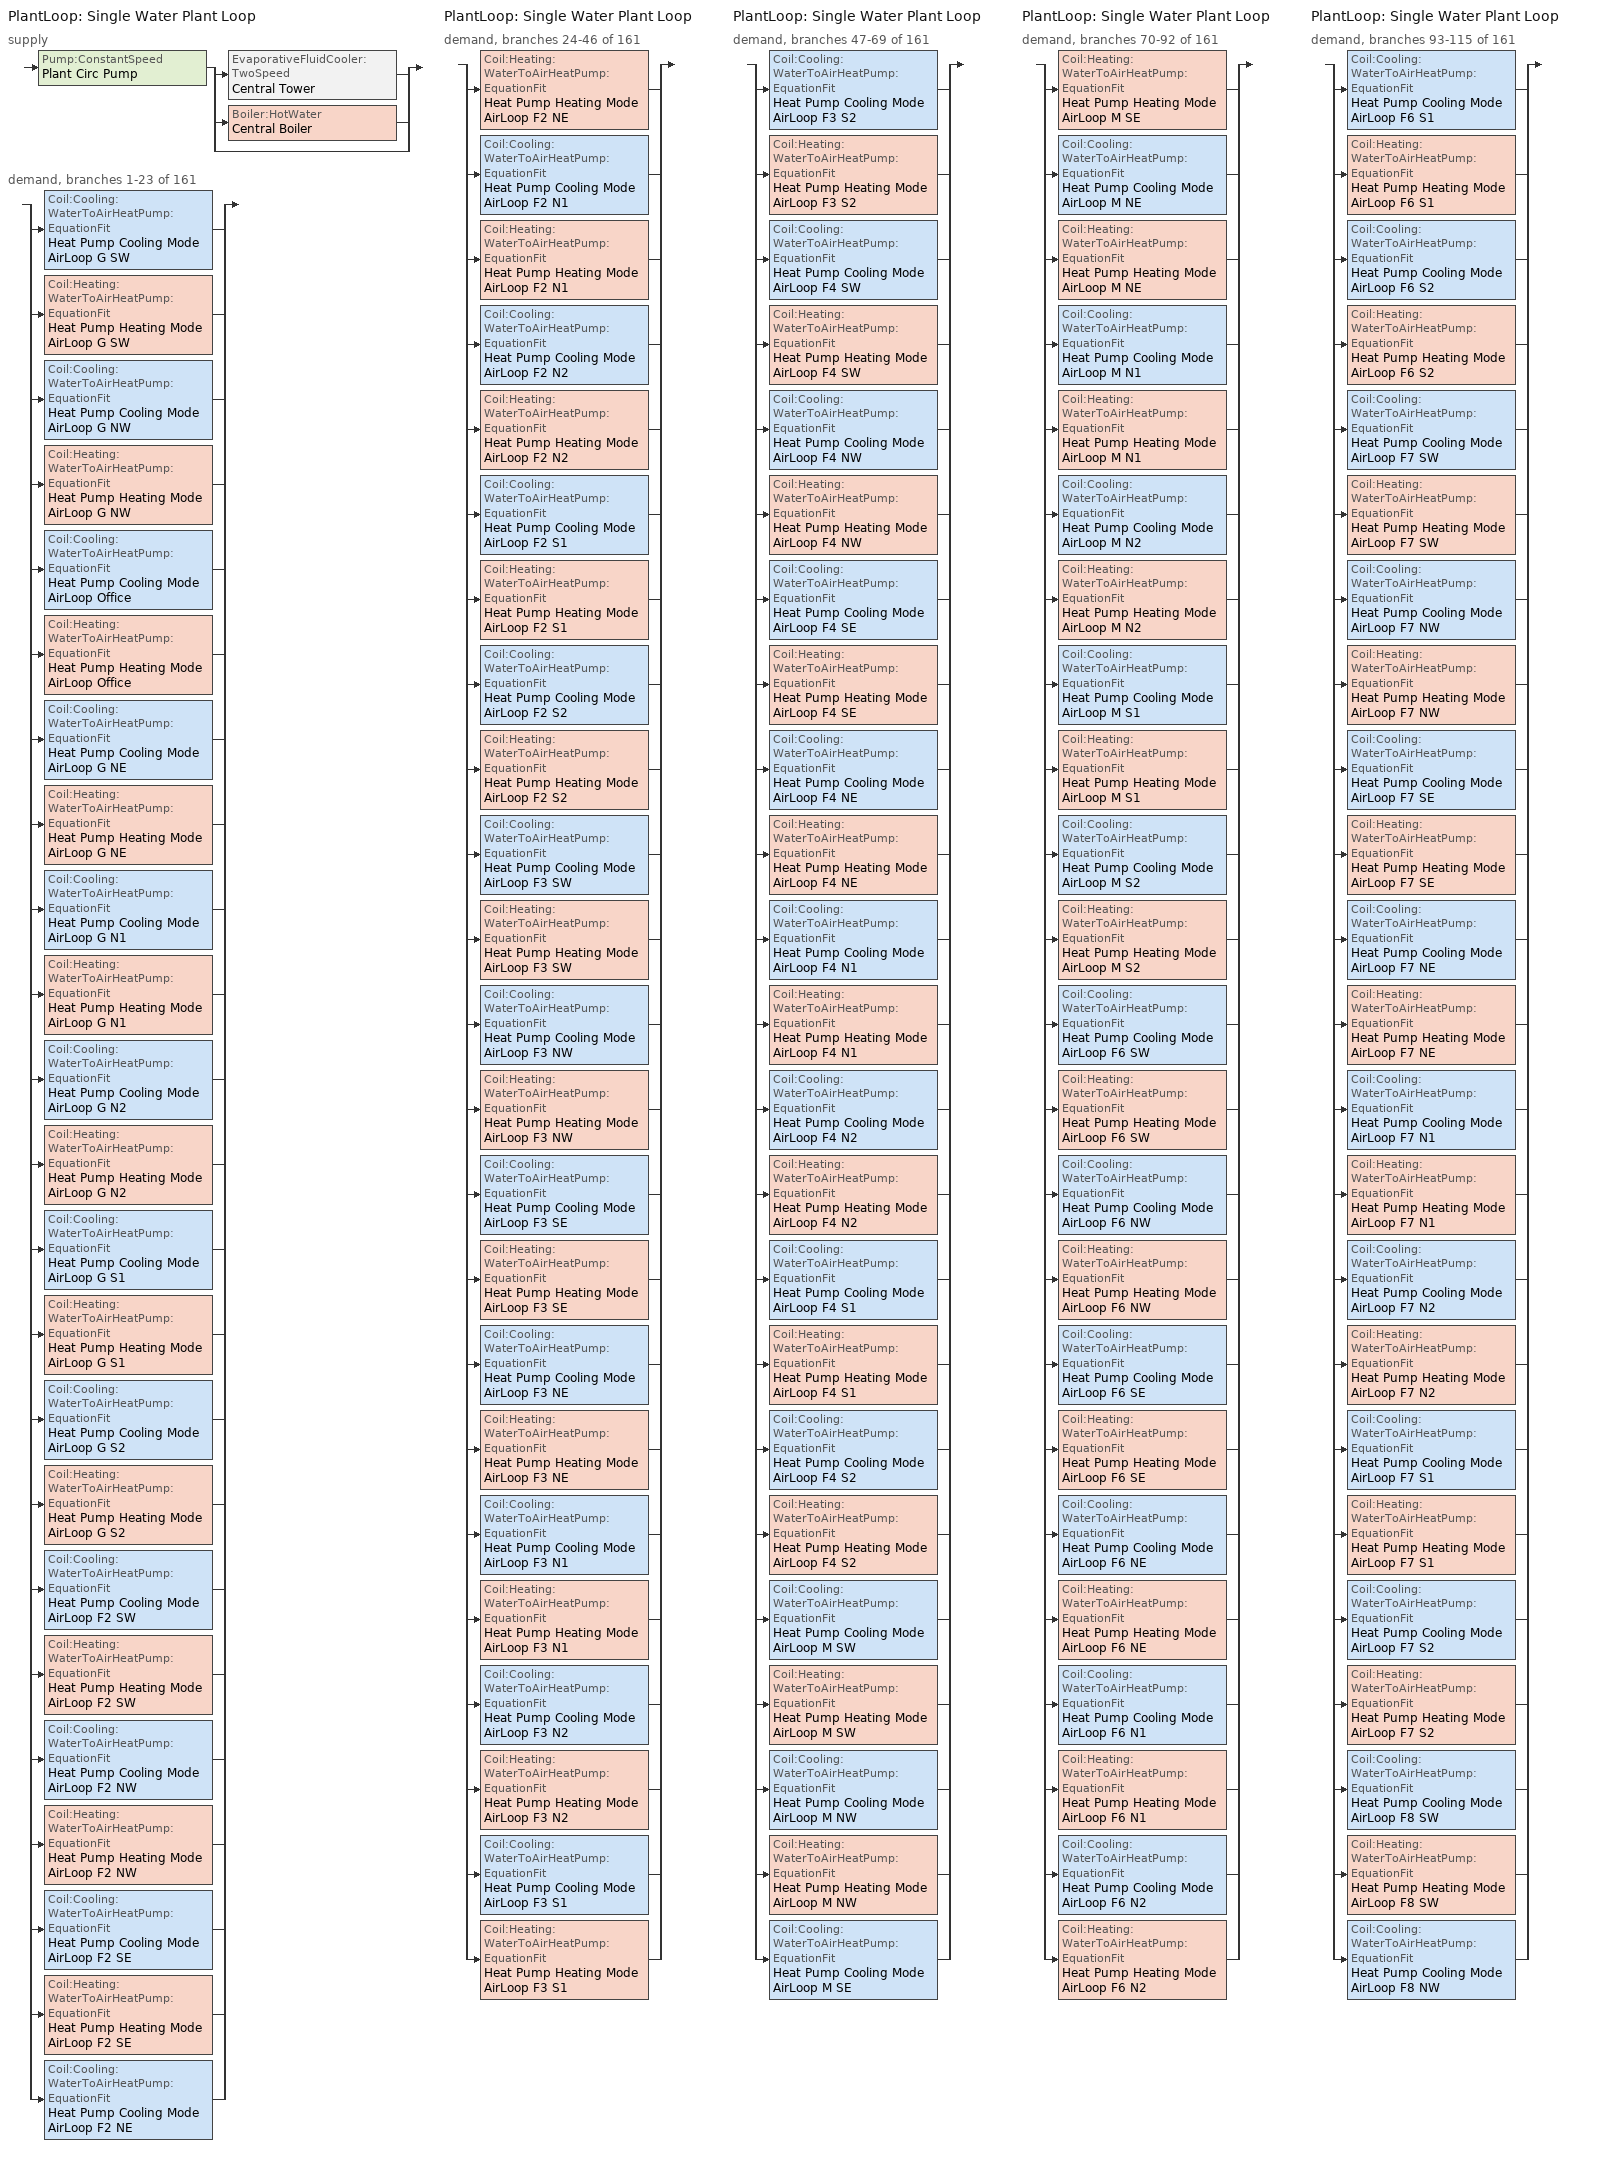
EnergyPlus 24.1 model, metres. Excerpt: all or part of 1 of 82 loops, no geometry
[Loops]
PlantLoop 'Single Water Plant Loop'
 supply: Pump:ConstantSpeed 'Plant Circ Pump' > split
  | EvaporativeFluidCooler:TwoSpeed 'Central Tower'
  | Boiler:HotWater 'Central Boiler'
  | bypass
 demand, branches 1-23 of 161: split
  | Coil:Cooling:WaterToAirHeatPump:EquationFit 'Heat Pump Cooling Mode AirLoop G SW'
  | Coil:Heating:WaterToAirHeatPump:EquationFit 'Heat Pump Heating Mode AirLoop G SW'
  | Coil:Cooling:WaterToAirHeatPump:EquationFit 'Heat Pump Cooling Mode AirLoop G NW'
  | Coil:Heating:WaterToAirHeatPump:EquationFit 'Heat Pump Heating Mode AirLoop G NW'
  | Coil:Cooling:WaterToAirHeatPump:EquationFit 'Heat Pump Cooling Mode AirLoop Office'
  | Coil:Heating:WaterToAirHeatPump:EquationFit 'Heat Pump Heating Mode AirLoop Office'
  | Coil:Cooling:WaterToAirHeatPump:EquationFit 'Heat Pump Cooling Mode AirLoop G NE'
  | Coil:Heating:WaterToAirHeatPump:EquationFit 'Heat Pump Heating Mode AirLoop G NE'
  | Coil:Cooling:WaterToAirHeatPump:EquationFit 'Heat Pump Cooling Mode AirLoop G N1'
  | Coil:Heating:WaterToAirHeatPump:EquationFit 'Heat Pump Heating Mode AirLoop G N1'
  | Coil:Cooling:WaterToAirHeatPump:EquationFit 'Heat Pump Cooling Mode AirLoop G N2'
  | Coil:Heating:WaterToAirHeatPump:EquationFit 'Heat Pump Heating Mode AirLoop G N2'
  | Coil:Cooling:WaterToAirHeatPump:EquationFit 'Heat Pump Cooling Mode AirLoop G S1'
  | Coil:Heating:WaterToAirHeatPump:EquationFit 'Heat Pump Heating Mode AirLoop G S1'
  | Coil:Cooling:WaterToAirHeatPump:EquationFit 'Heat Pump Cooling Mode AirLoop G S2'
  | Coil:Heating:WaterToAirHeatPump:EquationFit 'Heat Pump Heating Mode AirLoop G S2'
  | Coil:Cooling:WaterToAirHeatPump:EquationFit 'Heat Pump Cooling Mode AirLoop F2 SW'
  | Coil:Heating:WaterToAirHeatPump:EquationFit 'Heat Pump Heating Mode AirLoop F2 SW'
  | Coil:Cooling:WaterToAirHeatPump:EquationFit 'Heat Pump Cooling Mode AirLoop F2 NW'
  | Coil:Heating:WaterToAirHeatPump:EquationFit 'Heat Pump Heating Mode AirLoop F2 NW'
  | Coil:Cooling:WaterToAirHeatPump:EquationFit 'Heat Pump Cooling Mode AirLoop F2 SE'
  | Coil:Heating:WaterToAirHeatPump:EquationFit 'Heat Pump Heating Mode AirLoop F2 SE'
  | Coil:Cooling:WaterToAirHeatPump:EquationFit 'Heat Pump Cooling Mode AirLoop F2 NE'
PlantLoop 'Single Water Plant Loop'
 demand, branches 24-46 of 161: split
  | Coil:Heating:WaterToAirHeatPump:EquationFit 'Heat Pump Heating Mode AirLoop F2 NE'
  | Coil:Cooling:WaterToAirHeatPump:EquationFit 'Heat Pump Cooling Mode AirLoop F2 N1'
  | Coil:Heating:WaterToAirHeatPump:EquationFit 'Heat Pump Heating Mode AirLoop F2 N1'
  | Coil:Cooling:WaterToAirHeatPump:EquationFit 'Heat Pump Cooling Mode AirLoop F2 N2'
  | Coil:Heating:WaterToAirHeatPump:EquationFit 'Heat Pump Heating Mode AirLoop F2 N2'
  | Coil:Cooling:WaterToAirHeatPump:EquationFit 'Heat Pump Cooling Mode AirLoop F2 S1'
  | Coil:Heating:WaterToAirHeatPump:EquationFit 'Heat Pump Heating Mode AirLoop F2 S1'
  | Coil:Cooling:WaterToAirHeatPump:EquationFit 'Heat Pump Cooling Mode AirLoop F2 S2'
  | Coil:Heating:WaterToAirHeatPump:EquationFit 'Heat Pump Heating Mode AirLoop F2 S2'
  | Coil:Cooling:WaterToAirHeatPump:EquationFit 'Heat Pump Cooling Mode AirLoop F3 SW'
  | Coil:Heating:WaterToAirHeatPump:EquationFit 'Heat Pump Heating Mode AirLoop F3 SW'
  | Coil:Cooling:WaterToAirHeatPump:EquationFit 'Heat Pump Cooling Mode AirLoop F3 NW'
  | Coil:Heating:WaterToAirHeatPump:EquationFit 'Heat Pump Heating Mode AirLoop F3 NW'
  | Coil:Cooling:WaterToAirHeatPump:EquationFit 'Heat Pump Cooling Mode AirLoop F3 SE'
  | Coil:Heating:WaterToAirHeatPump:EquationFit 'Heat Pump Heating Mode AirLoop F3 SE'
  | Coil:Cooling:WaterToAirHeatPump:EquationFit 'Heat Pump Cooling Mode AirLoop F3 NE'
  | Coil:Heating:WaterToAirHeatPump:EquationFit 'Heat Pump Heating Mode AirLoop F3 NE'
  | Coil:Cooling:WaterToAirHeatPump:EquationFit 'Heat Pump Cooling Mode AirLoop F3 N1'
  | Coil:Heating:WaterToAirHeatPump:EquationFit 'Heat Pump Heating Mode AirLoop F3 N1'
  | Coil:Cooling:WaterToAirHeatPump:EquationFit 'Heat Pump Cooling Mode AirLoop F3 N2'
  | Coil:Heating:WaterToAirHeatPump:EquationFit 'Heat Pump Heating Mode AirLoop F3 N2'
  | Coil:Cooling:WaterToAirHeatPump:EquationFit 'Heat Pump Cooling Mode AirLoop F3 S1'
  | Coil:Heating:WaterToAirHeatPump:EquationFit 'Heat Pump Heating Mode AirLoop F3 S1'
PlantLoop 'Single Water Plant Loop'
 demand, branches 47-69 of 161: split
  | Coil:Cooling:WaterToAirHeatPump:EquationFit 'Heat Pump Cooling Mode AirLoop F3 S2'
  | Coil:Heating:WaterToAirHeatPump:EquationFit 'Heat Pump Heating Mode AirLoop F3 S2'
  | Coil:Cooling:WaterToAirHeatPump:EquationFit 'Heat Pump Cooling Mode AirLoop F4 SW'
  | Coil:Heating:WaterToAirHeatPump:EquationFit 'Heat Pump Heating Mode AirLoop F4 SW'
  | Coil:Cooling:WaterToAirHeatPump:EquationFit 'Heat Pump Cooling Mode AirLoop F4 NW'
  | Coil:Heating:WaterToAirHeatPump:EquationFit 'Heat Pump Heating Mode AirLoop F4 NW'
  | Coil:Cooling:WaterToAirHeatPump:EquationFit 'Heat Pump Cooling Mode AirLoop F4 SE'
  | Coil:Heating:WaterToAirHeatPump:EquationFit 'Heat Pump Heating Mode AirLoop F4 SE'
  | Coil:Cooling:WaterToAirHeatPump:EquationFit 'Heat Pump Cooling Mode AirLoop F4 NE'
  | Coil:Heating:WaterToAirHeatPump:EquationFit 'Heat Pump Heating Mode AirLoop F4 NE'
  | Coil:Cooling:WaterToAirHeatPump:EquationFit 'Heat Pump Cooling Mode AirLoop F4 N1'
  | Coil:Heating:WaterToAirHeatPump:EquationFit 'Heat Pump Heating Mode AirLoop F4 N1'
  | Coil:Cooling:WaterToAirHeatPump:EquationFit 'Heat Pump Cooling Mode AirLoop F4 N2'
  | Coil:Heating:WaterToAirHeatPump:EquationFit 'Heat Pump Heating Mode AirLoop F4 N2'
  | Coil:Cooling:WaterToAirHeatPump:EquationFit 'Heat Pump Cooling Mode AirLoop F4 S1'
  | Coil:Heating:WaterToAirHeatPump:EquationFit 'Heat Pump Heating Mode AirLoop F4 S1'
  | Coil:Cooling:WaterToAirHeatPump:EquationFit 'Heat Pump Cooling Mode AirLoop F4 S2'
  | Coil:Heating:WaterToAirHeatPump:EquationFit 'Heat Pump Heating Mode AirLoop F4 S2'
  | Coil:Cooling:WaterToAirHeatPump:EquationFit 'Heat Pump Cooling Mode AirLoop M SW'
  | Coil:Heating:WaterToAirHeatPump:EquationFit 'Heat Pump Heating Mode AirLoop M SW'
  | Coil:Cooling:WaterToAirHeatPump:EquationFit 'Heat Pump Cooling Mode AirLoop M NW'
  | Coil:Heating:WaterToAirHeatPump:EquationFit 'Heat Pump Heating Mode AirLoop M NW'
  | Coil:Cooling:WaterToAirHeatPump:EquationFit 'Heat Pump Cooling Mode AirLoop M SE'
PlantLoop 'Single Water Plant Loop'
 demand, branches 70-92 of 161: split
  | Coil:Heating:WaterToAirHeatPump:EquationFit 'Heat Pump Heating Mode AirLoop M SE'
  | Coil:Cooling:WaterToAirHeatPump:EquationFit 'Heat Pump Cooling Mode AirLoop M NE'
  | Coil:Heating:WaterToAirHeatPump:EquationFit 'Heat Pump Heating Mode AirLoop M NE'
  | Coil:Cooling:WaterToAirHeatPump:EquationFit 'Heat Pump Cooling Mode AirLoop M N1'
  | Coil:Heating:WaterToAirHeatPump:EquationFit 'Heat Pump Heating Mode AirLoop M N1'
  | Coil:Cooling:WaterToAirHeatPump:EquationFit 'Heat Pump Cooling Mode AirLoop M N2'
  | Coil:Heating:WaterToAirHeatPump:EquationFit 'Heat Pump Heating Mode AirLoop M N2'
  | Coil:Cooling:WaterToAirHeatPump:EquationFit 'Heat Pump Cooling Mode AirLoop M S1'
  | Coil:Heating:WaterToAirHeatPump:EquationFit 'Heat Pump Heating Mode AirLoop M S1'
  | Coil:Cooling:WaterToAirHeatPump:EquationFit 'Heat Pump Cooling Mode AirLoop M S2'
  | Coil:Heating:WaterToAirHeatPump:EquationFit 'Heat Pump Heating Mode AirLoop M S2'
  | Coil:Cooling:WaterToAirHeatPump:EquationFit 'Heat Pump Cooling Mode AirLoop F6 SW'
  | Coil:Heating:WaterToAirHeatPump:EquationFit 'Heat Pump Heating Mode AirLoop F6 SW'
  | Coil:Cooling:WaterToAirHeatPump:EquationFit 'Heat Pump Cooling Mode AirLoop F6 NW'
  | Coil:Heating:WaterToAirHeatPump:EquationFit 'Heat Pump Heating Mode AirLoop F6 NW'
  | Coil:Cooling:WaterToAirHeatPump:EquationFit 'Heat Pump Cooling Mode AirLoop F6 SE'
  | Coil:Heating:WaterToAirHeatPump:EquationFit 'Heat Pump Heating Mode AirLoop F6 SE'
  | Coil:Cooling:WaterToAirHeatPump:EquationFit 'Heat Pump Cooling Mode AirLoop F6 NE'
  | Coil:Heating:WaterToAirHeatPump:EquationFit 'Heat Pump Heating Mode AirLoop F6 NE'
  | Coil:Cooling:WaterToAirHeatPump:EquationFit 'Heat Pump Cooling Mode AirLoop F6 N1'
  | Coil:Heating:WaterToAirHeatPump:EquationFit 'Heat Pump Heating Mode AirLoop F6 N1'
  | Coil:Cooling:WaterToAirHeatPump:EquationFit 'Heat Pump Cooling Mode AirLoop F6 N2'
  | Coil:Heating:WaterToAirHeatPump:EquationFit 'Heat Pump Heating Mode AirLoop F6 N2'
PlantLoop 'Single Water Plant Loop'
 demand, branches 93-115 of 161: split
  | Coil:Cooling:WaterToAirHeatPump:EquationFit 'Heat Pump Cooling Mode AirLoop F6 S1'
  | Coil:Heating:WaterToAirHeatPump:EquationFit 'Heat Pump Heating Mode AirLoop F6 S1'
  | Coil:Cooling:WaterToAirHeatPump:EquationFit 'Heat Pump Cooling Mode AirLoop F6 S2'
  | Coil:Heating:WaterToAirHeatPump:EquationFit 'Heat Pump Heating Mode AirLoop F6 S2'
  | Coil:Cooling:WaterToAirHeatPump:EquationFit 'Heat Pump Cooling Mode AirLoop F7 SW'
  | Coil:Heating:WaterToAirHeatPump:EquationFit 'Heat Pump Heating Mode AirLoop F7 SW'
  | Coil:Cooling:WaterToAirHeatPump:EquationFit 'Heat Pump Cooling Mode AirLoop F7 NW'
  | Coil:Heating:WaterToAirHeatPump:EquationFit 'Heat Pump Heating Mode AirLoop F7 NW'
  | Coil:Cooling:WaterToAirHeatPump:EquationFit 'Heat Pump Cooling Mode AirLoop F7 SE'
  | Coil:Heating:WaterToAirHeatPump:EquationFit 'Heat Pump Heating Mode AirLoop F7 SE'
  | Coil:Cooling:WaterToAirHeatPump:EquationFit 'Heat Pump Cooling Mode AirLoop F7 NE'
  | Coil:Heating:WaterToAirHeatPump:EquationFit 'Heat Pump Heating Mode AirLoop F7 NE'
  | Coil:Cooling:WaterToAirHeatPump:EquationFit 'Heat Pump Cooling Mode AirLoop F7 N1'
  | Coil:Heating:WaterToAirHeatPump:EquationFit 'Heat Pump Heating Mode AirLoop F7 N1'
  | Coil:Cooling:WaterToAirHeatPump:EquationFit 'Heat Pump Cooling Mode AirLoop F7 N2'
  | Coil:Heating:WaterToAirHeatPump:EquationFit 'Heat Pump Heating Mode AirLoop F7 N2'
  | Coil:Cooling:WaterToAirHeatPump:EquationFit 'Heat Pump Cooling Mode AirLoop F7 S1'
  | Coil:Heating:WaterToAirHeatPump:EquationFit 'Heat Pump Heating Mode AirLoop F7 S1'
  | Coil:Cooling:WaterToAirHeatPump:EquationFit 'Heat Pump Cooling Mode AirLoop F7 S2'
  | Coil:Heating:WaterToAirHeatPump:EquationFit 'Heat Pump Heating Mode AirLoop F7 S2'
  | Coil:Cooling:WaterToAirHeatPump:EquationFit 'Heat Pump Cooling Mode AirLoop F8 SW'
  | Coil:Heating:WaterToAirHeatPump:EquationFit 'Heat Pump Heating Mode AirLoop F8 SW'
  | Coil:Cooling:WaterToAirHeatPump:EquationFit 'Heat Pump Cooling Mode AirLoop F8 NW'
[Boiler:HotWater]
Central Boiler: Boiler flow mode=ConstantFlow; Design water flow rate=Autosize; Efficiency curve temperature evaluation variable=LeavingBoiler; Fuel type=NaturalGas; Maximum part load ratio=1.2; Minimum part load ratio=0; Nominal capacity=197380; Nominal thermal efficiency=0.8; Normalized boiler efficiency curve=Central Boiler Efficiency Curve; Optimum part load ratio=1; Water outlet upper temperature limit=95
[Coil:Cooling:WaterToAirHeatPump:EquationFit] Fan delay time=60; Gross rated cooling cop=4.19837; Gross rated sensible cooling capacity=Autosize; Gross rated total cooling capacity=Autosize; Latent capacity time constant=60; Maximum cycling rate=2.5; Nominal time for condensate removal to begin=0; Part load fraction correlation curve=HPACCOOLPLFFPLR; Rated air flow rate=Autosize; Rated entering air dry bulb temperature=27; Rated entering air wet bulb temperature=19; Rated entering water temperature=30; Rated water flow rate=Autosize; Ratio of initial moisture evaporation rate and steady state latent capacity=0
Name | Cooling power consumption curve | Sensible cooling capacity curve | Total cooling capacity curve
Heat Pump Cooling Mode AirLoop F2 N1 | WAHPCoolPowCurve13 | WAHPCoolCapCurveSens13 | WAHPCoolCapCurveTot13
Heat Pump Cooling Mode AirLoop F2 N2 | WAHPCoolPowCurve14 | WAHPCoolCapCurveSens14 | WAHPCoolCapCurveTot14
Heat Pump Cooling Mode AirLoop F2 NE | WAHPCoolPowCurve12 | WAHPCoolCapCurveSens12 | WAHPCoolCapCurveTot12
Heat Pump Cooling Mode AirLoop F2 NW | WAHPCoolPowCurve10 | WAHPCoolCapCurveSens10 | WAHPCoolCapCurveTot10
Heat Pump Cooling Mode AirLoop F2 S1 | WAHPCoolPowCurve15 | WAHPCoolCapCurveSens15 | WAHPCoolCapCurveTot15
Heat Pump Cooling Mode AirLoop F2 S2 | WAHPCoolPowCurve16 | WAHPCoolCapCurveSens16 | WAHPCoolCapCurveTot16
Heat Pump Cooling Mode AirLoop F2 SE | WAHPCoolPowCurve11 | WAHPCoolCapCurveSens11 | WAHPCoolCapCurveTot11
Heat Pump Cooling Mode AirLoop F2 SW | WAHPCoolPowCurve 9 | WAHPCoolCapCurveSens 9 | WAHPCoolCapCurveTot 9
Heat Pump Cooling Mode AirLoop F3 N1 | WAHPCoolPowCurve21 | WAHPCoolCapCurveSens21 | WAHPCoolCapCurveTot21
Heat Pump Cooling Mode AirLoop F3 N2 | WAHPCoolPowCurve22 | WAHPCoolCapCurveSens22 | WAHPCoolCapCurveTot22
Heat Pump Cooling Mode AirLoop F3 NE | WAHPCoolPowCurve20 | WAHPCoolCapCurveSens20 | WAHPCoolCapCurveTot20
Heat Pump Cooling Mode AirLoop F3 NW | WAHPCoolPowCurve18 | WAHPCoolCapCurveSens18 | WAHPCoolCapCurveTot18
Heat Pump Cooling Mode AirLoop F3 S1 | WAHPCoolPowCurve23 | WAHPCoolCapCurveSens23 | WAHPCoolCapCurveTot23
Heat Pump Cooling Mode AirLoop F3 S2 | WAHPCoolPowCurve24 | WAHPCoolCapCurveSens24 | WAHPCoolCapCurveTot24
Heat Pump Cooling Mode AirLoop F3 SE | WAHPCoolPowCurve19 | WAHPCoolCapCurveSens19 | WAHPCoolCapCurveTot19
Heat Pump Cooling Mode AirLoop F3 SW | WAHPCoolPowCurve17 | WAHPCoolCapCurveSens17 | WAHPCoolCapCurveTot17
Heat Pump Cooling Mode AirLoop F4 N1 | WAHPCoolPowCurve29 | WAHPCoolCapCurveSens29 | WAHPCoolCapCurveTot29
Heat Pump Cooling Mode AirLoop F4 N2 | WAHPCoolPowCurve30 | WAHPCoolCapCurveSens30 | WAHPCoolCapCurveTot30
Heat Pump Cooling Mode AirLoop F4 NE | WAHPCoolPowCurve28 | WAHPCoolCapCurveSens28 | WAHPCoolCapCurveTot28
Heat Pump Cooling Mode AirLoop F4 NW | WAHPCoolPowCurve26 | WAHPCoolCapCurveSens26 | WAHPCoolCapCurveTot26
Heat Pump Cooling Mode AirLoop F4 S1 | WAHPCoolPowCurve31 | WAHPCoolCapCurveSens31 | WAHPCoolCapCurveTot31
Heat Pump Cooling Mode AirLoop F4 S2 | WAHPCoolPowCurve32 | WAHPCoolCapCurveSens32 | WAHPCoolCapCurveTot32
Heat Pump Cooling Mode AirLoop F4 SE | WAHPCoolPowCurve27 | WAHPCoolCapCurveSens27 | WAHPCoolCapCurveTot27
Heat Pump Cooling Mode AirLoop F4 SW | WAHPCoolPowCurve25 | WAHPCoolCapCurveSens25 | WAHPCoolCapCurveTot25
Heat Pump Cooling Mode AirLoop F6 N1 | WAHPCoolPowCurve45 | WAHPCoolCapCurveSens45 | WAHPCoolCapCurveTot45
Heat Pump Cooling Mode AirLoop F6 N2 | WAHPCoolPowCurve46 | WAHPCoolCapCurveSens46 | WAHPCoolCapCurveTot46
Heat Pump Cooling Mode AirLoop F6 NE | WAHPCoolPowCurve44 | WAHPCoolCapCurveSens44 | WAHPCoolCapCurveTot44
Heat Pump Cooling Mode AirLoop F6 NW | WAHPCoolPowCurve42 | WAHPCoolCapCurveSens42 | WAHPCoolCapCurveTot42
Heat Pump Cooling Mode AirLoop F6 S1 | WAHPCoolPowCurve47 | WAHPCoolCapCurveSens47 | WAHPCoolCapCurveTot47
Heat Pump Cooling Mode AirLoop F6 S2 | WAHPCoolPowCurve48 | WAHPCoolCapCurveSens48 | WAHPCoolCapCurveTot48
Heat Pump Cooling Mode AirLoop F6 SE | WAHPCoolPowCurve43 | WAHPCoolCapCurveSens43 | WAHPCoolCapCurveTot43
Heat Pump Cooling Mode AirLoop F6 SW | WAHPCoolPowCurve41 | WAHPCoolCapCurveSens41 | WAHPCoolCapCurveTot41
Heat Pump Cooling Mode AirLoop F7 N1 | WAHPCoolPowCurve53 | WAHPCoolCapCurveSens53 | WAHPCoolCapCurveTot53
Heat Pump Cooling Mode AirLoop F7 N2 | WAHPCoolPowCurve54 | WAHPCoolCapCurveSens54 | WAHPCoolCapCurveTot54
Heat Pump Cooling Mode AirLoop F7 NE | WAHPCoolPowCurve52 | WAHPCoolCapCurveSens52 | WAHPCoolCapCurveTot52
Heat Pump Cooling Mode AirLoop F7 NW | WAHPCoolPowCurve50 | WAHPCoolCapCurveSens50 | WAHPCoolCapCurveTot50
Heat Pump Cooling Mode AirLoop F7 S1 | WAHPCoolPowCurve55 | WAHPCoolCapCurveSens55 | WAHPCoolCapCurveTot55
Heat Pump Cooling Mode AirLoop F7 S2 | WAHPCoolPowCurve56 | WAHPCoolCapCurveSens56 | WAHPCoolCapCurveTot56
Heat Pump Cooling Mode AirLoop F7 SE | WAHPCoolPowCurve51 | WAHPCoolCapCurveSens51 | WAHPCoolCapCurveTot51
Heat Pump Cooling Mode AirLoop F7 SW | WAHPCoolPowCurve49 | WAHPCoolCapCurveSens49 | WAHPCoolCapCurveTot49
Heat Pump Cooling Mode AirLoop F8 NW | WAHPCoolPowCurve58 | WAHPCoolCapCurveSens58 | WAHPCoolCapCurveTot58
Heat Pump Cooling Mode AirLoop F8 SW | WAHPCoolPowCurve57 | WAHPCoolCapCurveSens57 | WAHPCoolCapCurveTot57
Heat Pump Cooling Mode AirLoop G N1 | WAHPCoolPowCurve 5 | WAHPCoolCapCurveSens 5 | WAHPCoolCapCurveTot 5
Heat Pump Cooling Mode AirLoop G N2 | WAHPCoolPowCurve 6 | WAHPCoolCapCurveSens 6 | WAHPCoolCapCurveTot 6
Heat Pump Cooling Mode AirLoop G NE | WAHPCoolPowCurve 4 | WAHPCoolCapCurveSens 4 | WAHPCoolCapCurveTot 4
Heat Pump Cooling Mode AirLoop G NW | WAHPCoolPowCurve 2 | WAHPCoolCapCurveSens 2 | WAHPCoolCapCurveTot 2
Heat Pump Cooling Mode AirLoop G S1 | WAHPCoolPowCurve 7 | WAHPCoolCapCurveSens 7 | WAHPCoolCapCurveTot 7
Heat Pump Cooling Mode AirLoop G S2 | WAHPCoolPowCurve 8 | WAHPCoolCapCurveSens 8 | WAHPCoolCapCurveTot 8
Heat Pump Cooling Mode AirLoop G SW | WAHPCoolPowCurve 1 | WAHPCoolCapCurveSens 1 | WAHPCoolCapCurveTot 1
Heat Pump Cooling Mode AirLoop M N1 | WAHPCoolPowCurve37 | WAHPCoolCapCurveSens37 | WAHPCoolCapCurveTot37
Heat Pump Cooling Mode AirLoop M N2 | WAHPCoolPowCurve38 | WAHPCoolCapCurveSens38 | WAHPCoolCapCurveTot38
Heat Pump Cooling Mode AirLoop M NE | WAHPCoolPowCurve36 | WAHPCoolCapCurveSens36 | WAHPCoolCapCurveTot36
Heat Pump Cooling Mode AirLoop M NW | WAHPCoolPowCurve34 | WAHPCoolCapCurveSens34 | WAHPCoolCapCurveTot34
Heat Pump Cooling Mode AirLoop M S1 | WAHPCoolPowCurve39 | WAHPCoolCapCurveSens39 | WAHPCoolCapCurveTot39
Heat Pump Cooling Mode AirLoop M S2 | WAHPCoolPowCurve40 | WAHPCoolCapCurveSens40 | WAHPCoolCapCurveTot40
Heat Pump Cooling Mode AirLoop M SE | WAHPCoolPowCurve35 | WAHPCoolCapCurveSens35 | WAHPCoolCapCurveTot35
Heat Pump Cooling Mode AirLoop M SW | WAHPCoolPowCurve33 | WAHPCoolCapCurveSens33 | WAHPCoolCapCurveTot33
Heat Pump Cooling Mode AirLoop Office | WAHPCoolPowCurve 3 | WAHPCoolCapCurveSens 3 | WAHPCoolCapCurveTot 3
[Coil:Heating:WaterToAirHeatPump:EquationFit] Gross rated heating capacity=Autosize; Gross rated heating cop=4.3; Part load fraction correlation curve=HPACHEATPLFFPLR; Rated air flow rate=Autosize; Rated entering air dry bulb temperature=20; Rated entering water temperature=20; Rated water flow rate=Autosize; Ratio of rated heating capacity to rated cooling capacity=1
Name | Heating capacity curve | Heating power consumption curve
Heat Pump HEATING Mode AirLoop F2 N1 | WAHPHeatCapCurve13 | WAHPHeatPowCurve13
Heat Pump HEATING Mode AirLoop F2 N2 | WAHPHeatCapCurve14 | WAHPHeatPowCurve14
Heat Pump HEATING Mode AirLoop F2 NE | WAHPHeatCapCurve12 | WAHPHeatPowCurve12
Heat Pump HEATING Mode AirLoop F2 NW | WAHPHeatCapCurve10 | WAHPHeatPowCurve10
Heat Pump HEATING Mode AirLoop F2 S1 | WAHPHeatCapCurve15 | WAHPHeatPowCurve15
Heat Pump HEATING Mode AirLoop F2 S2 | WAHPHeatCapCurve16 | WAHPHeatPowCurve16
Heat Pump HEATING Mode AirLoop F2 SE | WAHPHeatCapCurve11 | WAHPHeatPowCurve11
Heat Pump HEATING Mode AirLoop F2 SW | WAHPHeatCapCurve 9 | WAHPHeatPowCurve 9
Heat Pump HEATING Mode AirLoop F3 N1 | WAHPHeatCapCurve21 | WAHPHeatPowCurve21
Heat Pump HEATING Mode AirLoop F3 N2 | WAHPHeatCapCurve22 | WAHPHeatPowCurve22
Heat Pump HEATING Mode AirLoop F3 NE | WAHPHeatCapCurve20 | WAHPHeatPowCurve20
Heat Pump HEATING Mode AirLoop F3 NW | WAHPHeatCapCurve18 | WAHPHeatPowCurve18
Heat Pump HEATING Mode AirLoop F3 S1 | WAHPHeatCapCurve23 | WAHPHeatPowCurve23
Heat Pump HEATING Mode AirLoop F3 S2 | WAHPHeatCapCurve24 | WAHPHeatPowCurve24
Heat Pump HEATING Mode AirLoop F3 SE | WAHPHeatCapCurve19 | WAHPHeatPowCurve19
Heat Pump HEATING Mode AirLoop F3 SW | WAHPHeatCapCurve17 | WAHPHeatPowCurve17
Heat Pump HEATING Mode AirLoop F4 N1 | WAHPHeatCapCurve29 | WAHPHeatPowCurve29
Heat Pump HEATING Mode AirLoop F4 N2 | WAHPHeatCapCurve30 | WAHPHeatPowCurve30
Heat Pump HEATING Mode AirLoop F4 NE | WAHPHeatCapCurve28 | WAHPHeatPowCurve28
Heat Pump HEATING Mode AirLoop F4 NW | WAHPHeatCapCurve26 | WAHPHeatPowCurve26
Heat Pump HEATING Mode AirLoop F4 S1 | WAHPHeatCapCurve31 | WAHPHeatPowCurve31
Heat Pump HEATING Mode AirLoop F4 S2 | WAHPHeatCapCurve32 | WAHPHeatPowCurve32
Heat Pump HEATING Mode AirLoop F4 SE | WAHPHeatCapCurve27 | WAHPHeatPowCurve27
Heat Pump HEATING Mode AirLoop F4 SW | WAHPHeatCapCurve25 | WAHPHeatPowCurve25
Heat Pump HEATING Mode AirLoop F6 N1 | WAHPHeatCapCurve45 | WAHPHeatPowCurve45
Heat Pump HEATING Mode AirLoop F6 N2 | WAHPHeatCapCurve46 | WAHPHeatPowCurve46
Heat Pump HEATING Mode AirLoop F6 NE | WAHPHeatCapCurve44 | WAHPHeatPowCurve44
Heat Pump HEATING Mode AirLoop F6 NW | WAHPHeatCapCurve42 | WAHPHeatPowCurve42
Heat Pump HEATING Mode AirLoop F6 S1 | WAHPHeatCapCurve47 | WAHPHeatPowCurve47
Heat Pump HEATING Mode AirLoop F6 S2 | WAHPHeatCapCurve48 | WAHPHeatPowCurve48
Heat Pump HEATING Mode AirLoop F6 SE | WAHPHeatCapCurve43 | WAHPHeatPowCurve43
Heat Pump HEATING Mode AirLoop F6 SW | WAHPHeatCapCurve41 | WAHPHeatPowCurve41
Heat Pump HEATING Mode AirLoop F7 N1 | WAHPHeatCapCurve53 | WAHPHeatPowCurve53
Heat Pump HEATING Mode AirLoop F7 N2 | WAHPHeatCapCurve54 | WAHPHeatPowCurve54
Heat Pump HEATING Mode AirLoop F7 NE | WAHPHeatCapCurve52 | WAHPHeatPowCurve52
Heat Pump HEATING Mode AirLoop F7 NW | WAHPHeatCapCurve50 | WAHPHeatPowCurve50
Heat Pump HEATING Mode AirLoop F7 S1 | WAHPHeatCapCurve55 | WAHPHeatPowCurve55
Heat Pump HEATING Mode AirLoop F7 S2 | WAHPHeatCapCurve56 | WAHPHeatPowCurve56
Heat Pump HEATING Mode AirLoop F7 SE | WAHPHeatCapCurve51 | WAHPHeatPowCurve51
Heat Pump HEATING Mode AirLoop F7 SW | WAHPHeatCapCurve49 | WAHPHeatPowCurve49
Heat Pump HEATING Mode AirLoop F8 SW | WAHPHeatCapCurve57 | WAHPHeatPowCurve57
Heat Pump HEATING Mode AirLoop G N1 | WAHPHeatCapCurve 5 | WAHPHeatPowCurve 5
Heat Pump HEATING Mode AirLoop G N2 | WAHPHeatCapCurve 6 | WAHPHeatPowCurve 6
Heat Pump HEATING Mode AirLoop G NE | WAHPHeatCapCurve 4 | WAHPHeatPowCurve 4
Heat Pump HEATING Mode AirLoop G NW | WAHPHeatCapCurve 2 | WAHPHeatPowCurve 2
Heat Pump HEATING Mode AirLoop G S1 | WAHPHeatCapCurve 7 | WAHPHeatPowCurve 7
Heat Pump HEATING Mode AirLoop G S2 | WAHPHeatCapCurve 8 | WAHPHeatPowCurve 8
Heat Pump HEATING Mode AirLoop G SW | WAHPHeatCapCurve 1 | WAHPHeatPowCurve 1
Heat Pump HEATING Mode AirLoop M N1 | WAHPHeatCapCurve37 | WAHPHeatPowCurve37
Heat Pump HEATING Mode AirLoop M N2 | WAHPHeatCapCurve38 | WAHPHeatPowCurve38
Heat Pump HEATING Mode AirLoop M NE | WAHPHeatCapCurve36 | WAHPHeatPowCurve36
Heat Pump HEATING Mode AirLoop M NW | WAHPHeatCapCurve34 | WAHPHeatPowCurve34
Heat Pump HEATING Mode AirLoop M S1 | WAHPHeatCapCurve39 | WAHPHeatPowCurve39
Heat Pump HEATING Mode AirLoop M S2 | WAHPHeatCapCurve40 | WAHPHeatPowCurve40
Heat Pump HEATING Mode AirLoop M SE | WAHPHeatCapCurve35 | WAHPHeatPowCurve35
Heat Pump HEATING Mode AirLoop M SW | WAHPHeatCapCurve33 | WAHPHeatPowCurve33
Heat Pump HEATING Mode AirLoop Office | WAHPHeatCapCurve 3 | WAHPHeatPowCurve 3
[EnergyManagementSystem:Sensor]
BoilerPLR: Output variable or output meter index key=Central Boiler; Output variable or output meter=Boiler Part Load Ratio
[EvaporativeFluidCooler:TwoSpeed]
Central Tower: Blowdown calculation mode=ConcentrationRatio; Blowdown concentration ratio=3; Design spray water flow rate=0.002208; Design water flow rate=Autosize; Drift loss percent=0.008; Evaporation loss mode=SaturatedExit; Heat rejection capacity and nominal capacity sizing ratio=1.25; High fan speed air flow rate=Autosize; High fan speed fan power=Autosize; High fan speed u factor times area value=Autosize; High speed sizing factor=1; Low fan speed air flow rate=Autocalculate; Low fan speed fan power=Autocalculate; Low fan speed u factor times area sizing factor=0.6; Low fan speed u factor times area value=Autocalculate; Low speed standard capacity sizing factor=0.5; Low speed user specified design capacity sizing factor=0.5; Performance input method=UFactorTimesAreaAndDesignWaterFlowRate
[PlantEquipmentList]
WSHPPlant Cooling Equipment: Central Tower, EvaporativeFluidCooler:TwoSpeed
WSHPPlant Heating Equipment: Central Boiler, Boiler:HotWater
[PlantEquipmentOperation:CoolingLoad]
WSHPPlant Cool Operation Scheme: Load range 1 lower limit=0; Load range 1 upper limit=1e+15; Range 1 equipment list=WSHPPlant Cooling Equipment
[PlantEquipmentOperation:HeatingLoad]
WSHPPlant Heat Operation Scheme: Load range 1 lower limit=0; Load range 1 upper limit=1e+15; Range 1 equipment list=WSHPPlant Heating Equipment
[PlantEquipmentOperationSchemes]
Plant Loop Operation: Control scheme 1=WSHPPlant Heat Operation Scheme; Control scheme 1 schedule=All On; Control scheme 2=WSHPPlant Cool Operation Scheme; Control scheme 2 schedule=All On
[PlantLoop]
Single Water Plant Loop: Fluid type=Water; Load distribution scheme=SequentialLoad; Maximum loop flow rate=Autosize; Maximum loop temperature=35; Minimum loop flow rate=0; Minimum loop temperature=10; Plant equipment operation scheme=Plant Loop Operation; Plant loop demand calculation scheme=DualSetpointDeadband; Plant loop volume=Autocalculate
[Pump:ConstantSpeed]
Plant Circ Pump: Design flow rate=Autosize; Design power consumption=Autosize; Design pump head=179045; Fraction of motor inefficiencies to fluid stream=0; Motor efficiency=0.909; Pump control type=Intermittent
[SetpointManager:Scheduled:DualSetpoint] Control variable=Temperature; High setpoint schedule=PLANT LOOP HIGH TEMP SCHEDULE; Low setpoint schedule=PLANT LOOP LOW TEMP SCHEDULE
Name | Setpoint node or nodelist
Water Loop Setpoint Manager | Plant Supply Outlet Node
Water Loop Setpoint Manager new | CENTRAL TOWER OUTLET NODE
Water Loop Setpoint Manager new 2 | CENTRAL BOILER OUTLET NODE
[Sizing:Plant]
Single Water Plant Loop: Design loop exit temperature=30; Loop design temperature difference=11; Loop type=Heating
[Curve:QuadLinear] Maximum value of w=100; Maximum value of x=100; Maximum value of y=100; Maximum value of z=100; Minimum value of w=-100; Minimum value of x=-100; Minimum value of y=-100; Minimum value of z=-100
Name | Coefficient1 constant | Coefficient2 w | Coefficient3 x | Coefficient4 y | Coefficient5 z
WAHPCoolCapCurveTot10; WAHPCoolCapCurveTot11; WAHPCoolCapCurveTot12; WAHPCoolCapCurveTot13; WAHPCoolCapCurveTot14; WAHPCoolCapCurveTot15; WAHPCoolCapCurveTot16; WAHPCoolCapCurveTot17; WAHPCoolCapCurveTot18; WAHPCoolCapCurveTot19; WAHPCoolCapCurveTot20; WAHPCoolCapCurveTot21; WAHPCoolCapCurveTot22; WAHPCoolCapCurveTot23; WAHPCoolCapCurveTot24; WAHPCoolCapCurveTot25; WAHPCoolCapCurveTot26; WAHPCoolCapCurveTot27; WAHPCoolCapCurveTot28; WAHPCoolCapCurveTot29; WAHPCoolCapCurveTot30; WAHPCoolCapCurveTot31; WAHPCoolCapCurveTot32; WAHPCoolCapCurveTot33; WAHPCoolCapCurveTot34; WAHPCoolCapCurveTot35; WAHPCoolCapCurveTot36; WAHPCoolCapCurveTot37; WAHPCoolCapCurveTot38; WAHPCoolCapCurveTot39; WAHPCoolCapCurveTot40; WAHPCoolCapCurveTot41; WAHPCoolCapCurveTot42; WAHPCoolCapCurveTot43; WAHPCoolCapCurveTot44; WAHPCoolCapCurveTot45; WAHPCoolCapCurveTot46; WAHPCoolCapCurveTot47; WAHPCoolCapCurveTot48; WAHPCoolCapCurveTot49; WAHPCoolCapCurveTot50; WAHPCoolCapCurveTot51; WAHPCoolCapCurveTot52; WAHPCoolCapCurveTot53; WAHPCoolCapCurveTot54; WAHPCoolCapCurveTot55; WAHPCoolCapCurveTot56; WAHPCoolCapCurveTot57; WAHPCoolCapCurveTot58; WAHPCoolCapCurveTot 1; WAHPCoolCapCurveTot 2; WAHPCoolCapCurveTot 3; WAHPCoolCapCurveTot 4; WAHPCoolCapCurveTot 5; WAHPCoolCapCurveTot 6; WAHPCoolCapCurveTot 7; WAHPCoolCapCurveTot 8; WAHPCoolCapCurveTot 9 | -4.50025 | 7.51533 | -2.3423 | 0.146425 | 0.107374
WAHPCoolPowCurve10; WAHPCoolPowCurve11; WAHPCoolPowCurve12; WAHPCoolPowCurve13; WAHPCoolPowCurve14; WAHPCoolPowCurve15; WAHPCoolPowCurve16; WAHPCoolPowCurve17; WAHPCoolPowCurve18; WAHPCoolPowCurve19; WAHPCoolPowCurve20; WAHPCoolPowCurve21; WAHPCoolPowCurve22; WAHPCoolPowCurve23; WAHPCoolPowCurve24; WAHPCoolPowCurve25; WAHPCoolPowCurve26; WAHPCoolPowCurve27; WAHPCoolPowCurve28; WAHPCoolPowCurve29; WAHPCoolPowCurve30; WAHPCoolPowCurve31; WAHPCoolPowCurve32; WAHPCoolPowCurve33; WAHPCoolPowCurve34; WAHPCoolPowCurve35; WAHPCoolPowCurve36; WAHPCoolPowCurve37; WAHPCoolPowCurve38; WAHPCoolPowCurve39; WAHPCoolPowCurve40; WAHPCoolPowCurve41; WAHPCoolPowCurve42; WAHPCoolPowCurve43; WAHPCoolPowCurve44; WAHPCoolPowCurve45; WAHPCoolPowCurve46; WAHPCoolPowCurve47; WAHPCoolPowCurve48; WAHPCoolPowCurve49; WAHPCoolPowCurve50; WAHPCoolPowCurve51; WAHPCoolPowCurve52; WAHPCoolPowCurve53; WAHPCoolPowCurve54; WAHPCoolPowCurve55; WAHPCoolPowCurve56; WAHPCoolPowCurve57; WAHPCoolPowCurve58; WAHPCoolPowCurve 1; WAHPCoolPowCurve 2; WAHPCoolPowCurve 3; WAHPCoolPowCurve 4; WAHPCoolPowCurve 5; WAHPCoolPowCurve 6; WAHPCoolPowCurve 7; WAHPCoolPowCurve 8; WAHPCoolPowCurve 9 | -5.64271 | 0.436278 | 5.80919 | 0.140731 | -0.167686
WAHPHeatCapCurve10; WAHPHeatCapCurve11; WAHPHeatCapCurve12; WAHPHeatCapCurve13; WAHPHeatCapCurve14; WAHPHeatCapCurve15; WAHPHeatCapCurve16; WAHPHeatCapCurve17; WAHPHeatCapCurve18; WAHPHeatCapCurve19; WAHPHeatCapCurve20; WAHPHeatCapCurve21; WAHPHeatCapCurve22; WAHPHeatCapCurve23; WAHPHeatCapCurve24; WAHPHeatCapCurve25; WAHPHeatCapCurve26; WAHPHeatCapCurve27; WAHPHeatCapCurve28; WAHPHeatCapCurve29; WAHPHeatCapCurve30; WAHPHeatCapCurve31; WAHPHeatCapCurve32; WAHPHeatCapCurve33; WAHPHeatCapCurve34; WAHPHeatCapCurve35; WAHPHeatCapCurve36; WAHPHeatCapCurve37; WAHPHeatCapCurve38; WAHPHeatCapCurve39; WAHPHeatCapCurve40; WAHPHeatCapCurve41; WAHPHeatCapCurve42; WAHPHeatCapCurve43; WAHPHeatCapCurve44; WAHPHeatCapCurve45; WAHPHeatCapCurve46; WAHPHeatCapCurve47; WAHPHeatCapCurve48; WAHPHeatCapCurve49; WAHPHeatCapCurve50; WAHPHeatCapCurve51; WAHPHeatCapCurve52; WAHPHeatCapCurve53; WAHPHeatCapCurve54; WAHPHeatCapCurve55; WAHPHeatCapCurve56; WAHPHeatCapCurve57; WAHPHeatCapCurve 1; WAHPHeatCapCurve 2; WAHPHeatCapCurve 3; WAHPHeatCapCurve 4; WAHPHeatCapCurve 5; WAHPHeatCapCurve 6; WAHPHeatCapCurve 7; WAHPHeatCapCurve 8; WAHPHeatCapCurve 9 | 0.235574 | -3.32614 | 3.77003 | 0.177488 | 0.127378
WAHPHeatPowCurve10; WAHPHeatPowCurve11; WAHPHeatPowCurve12; WAHPHeatPowCurve13; WAHPHeatPowCurve14; WAHPHeatPowCurve15; WAHPHeatPowCurve16; WAHPHeatPowCurve17; WAHPHeatPowCurve18; WAHPHeatPowCurve19; WAHPHeatPowCurve20; WAHPHeatPowCurve21; WAHPHeatPowCurve22; WAHPHeatPowCurve23; WAHPHeatPowCurve24; WAHPHeatPowCurve25; WAHPHeatPowCurve26; WAHPHeatPowCurve27; WAHPHeatPowCurve28; WAHPHeatPowCurve29; WAHPHeatPowCurve30; WAHPHeatPowCurve31; WAHPHeatPowCurve32; WAHPHeatPowCurve33; WAHPHeatPowCurve34; WAHPHeatPowCurve35; WAHPHeatPowCurve36; WAHPHeatPowCurve37; WAHPHeatPowCurve38; WAHPHeatPowCurve39; WAHPHeatPowCurve40; WAHPHeatPowCurve41; WAHPHeatPowCurve42; WAHPHeatPowCurve43; WAHPHeatPowCurve44; WAHPHeatPowCurve45; WAHPHeatPowCurve46; WAHPHeatPowCurve47; WAHPHeatPowCurve48; WAHPHeatPowCurve49; WAHPHeatPowCurve50; WAHPHeatPowCurve51; WAHPHeatPowCurve52; WAHPHeatPowCurve53; WAHPHeatPowCurve54; WAHPHeatPowCurve55; WAHPHeatPowCurve56; WAHPHeatPowCurve57; WAHPHeatPowCurve 1; WAHPHeatPowCurve 2; WAHPHeatPowCurve 3; WAHPHeatPowCurve 4; WAHPHeatPowCurve 5; WAHPHeatPowCurve 6; WAHPHeatPowCurve 7; WAHPHeatPowCurve 8; WAHPHeatPowCurve 9 | -3.82822 | 3.42058 | 1.51671 | -0.179362 | -0.104071
[Curve:Quadratic] Maximum value of x=1; Minimum value of x=0; Coefficient3 x 2=0
Name | Coefficient1 constant | Coefficient2 x
Central Boiler Efficiency Curve | 1 | 0
HPACCOOLPLFFPLR; HPACHEATPLFFPLR | 0.75 | 0.25
[Curve:QuintLinear] Maximum value of v=100; Maximum value of w=100; Maximum value of x=100; Maximum value of y=100; Maximum value of z=100; Minimum value of v=-100; Minimum value of w=-100; Minimum value of x=-100; Minimum value of y=-100; Minimum value of z=-100; Coefficient1 constant=5.6764; Coefficient2 v=21.4026; Coefficient3 w=-25.3427; Coefficient4 x=-1.63025; Coefficient5 y=0.464032; Coefficient6 z=0.0655524
WAHPCoolCapCurveSens10; WAHPCoolCapCurveSens11; WAHPCoolCapCurveSens12; WAHPCoolCapCurveSens13; WAHPCoolCapCurveSens14; WAHPCoolCapCurveSens15; WAHPCoolCapCurveSens16; WAHPCoolCapCurveSens17; WAHPCoolCapCurveSens18; WAHPCoolCapCurveSens19; WAHPCoolCapCurveSens20; WAHPCoolCapCurveSens21; WAHPCoolCapCurveSens22; WAHPCoolCapCurveSens23; WAHPCoolCapCurveSens24; WAHPCoolCapCurveSens25; WAHPCoolCapCurveSens26; WAHPCoolCapCurveSens27; WAHPCoolCapCurveSens28; WAHPCoolCapCurveSens29; WAHPCoolCapCurveSens30; WAHPCoolCapCurveSens31; WAHPCoolCapCurveSens32; WAHPCoolCapCurveSens33; WAHPCoolCapCurveSens34; WAHPCoolCapCurveSens35; WAHPCoolCapCurveSens36; WAHPCoolCapCurveSens37; WAHPCoolCapCurveSens38; WAHPCoolCapCurveSens39; WAHPCoolCapCurveSens40; WAHPCoolCapCurveSens41; WAHPCoolCapCurveSens42; WAHPCoolCapCurveSens43; WAHPCoolCapCurveSens44; WAHPCoolCapCurveSens45; WAHPCoolCapCurveSens46; WAHPCoolCapCurveSens47; WAHPCoolCapCurveSens48; WAHPCoolCapCurveSens49; WAHPCoolCapCurveSens50; WAHPCoolCapCurveSens51; WAHPCoolCapCurveSens52; WAHPCoolCapCurveSens53; WAHPCoolCapCurveSens54; WAHPCoolCapCurveSens55; WAHPCoolCapCurveSens56; WAHPCoolCapCurveSens57; WAHPCoolCapCurveSens58; WAHPCoolCapCurveSens 1; WAHPCoolCapCurveSens 2; WAHPCoolCapCurveSens 3; WAHPCoolCapCurveSens 4; WAHPCoolCapCurveSens 5; WAHPCoolCapCurveSens 6; WAHPCoolCapCurveSens 7; WAHPCoolCapCurveSens 8; WAHPCoolCapCurveSens 9
[Schedule:Compact]
All On: Through: 12/31, For: AllDays, Until: 24:00, 1
PLANT LOOP HIGH TEMP SCHEDULE: Through: 12/31, For: Alldays, Until: 24:00, 30
PLANT LOOP LOW TEMP SCHEDULE: Through: 12/31, For: Alldays, Until: 24:00, 20
